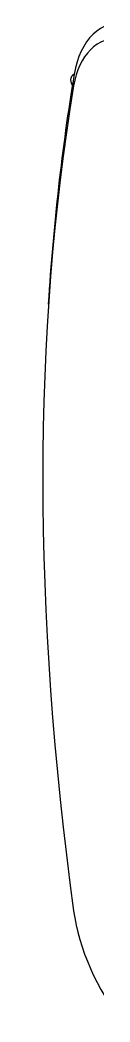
# Model space of a CAD drawing. Extents: x 16.7 to 113.1, y 4.5 to 84.5.
# Drawn here: x 77.42 to 77.472, y 67.907 to 68.71 of the extents above; entities that cross this region are included whole.
import ezdxf

# ---------------------------------------------------------------- set-up
doc = ezdxf.new("R2010")
doc.units = 0
doc.header["$MEASUREMENT"] = 0
doc.layers.add('OBJECT', color=7, linetype='CONTINUOUS')

msp = doc.modelspace()

# ---------------------------------------------------------------- linework, layer by layer
at = {"layer": 'OBJECT'}
msp.add_arc((77.45581, 68.66183), 0.00543, 117.55045, 236.57987, dxfattribs=at)
for centre, major_axis, ratio, start_param, end_param in [((77.53271, 68.59843), (-0.05582, 0.1063), 0.548821, 5.972242, 6.908863), ((77.52528, 68.59457), (-0.05084, 0.09763), 0.546171, 5.989112, 6.910646), ((78.93582, 67.38375), (-1.04028, 1.99674), 0.546312, 0.627366, 0.735835), ((78.92839, 67.37988), (-1.0353, 1.98807), 0.546171, 0.62746, 0.990968), ((77.52528, 67.96582), (-0.05084, 0.09763), 0.546171, 0.990968, 1.912502)]:
    msp.add_ellipse(centre, major_axis=major_axis, ratio=ratio, start_param=start_param, end_param=end_param, dxfattribs=at)

doc.saveas('drawing.dxf')
